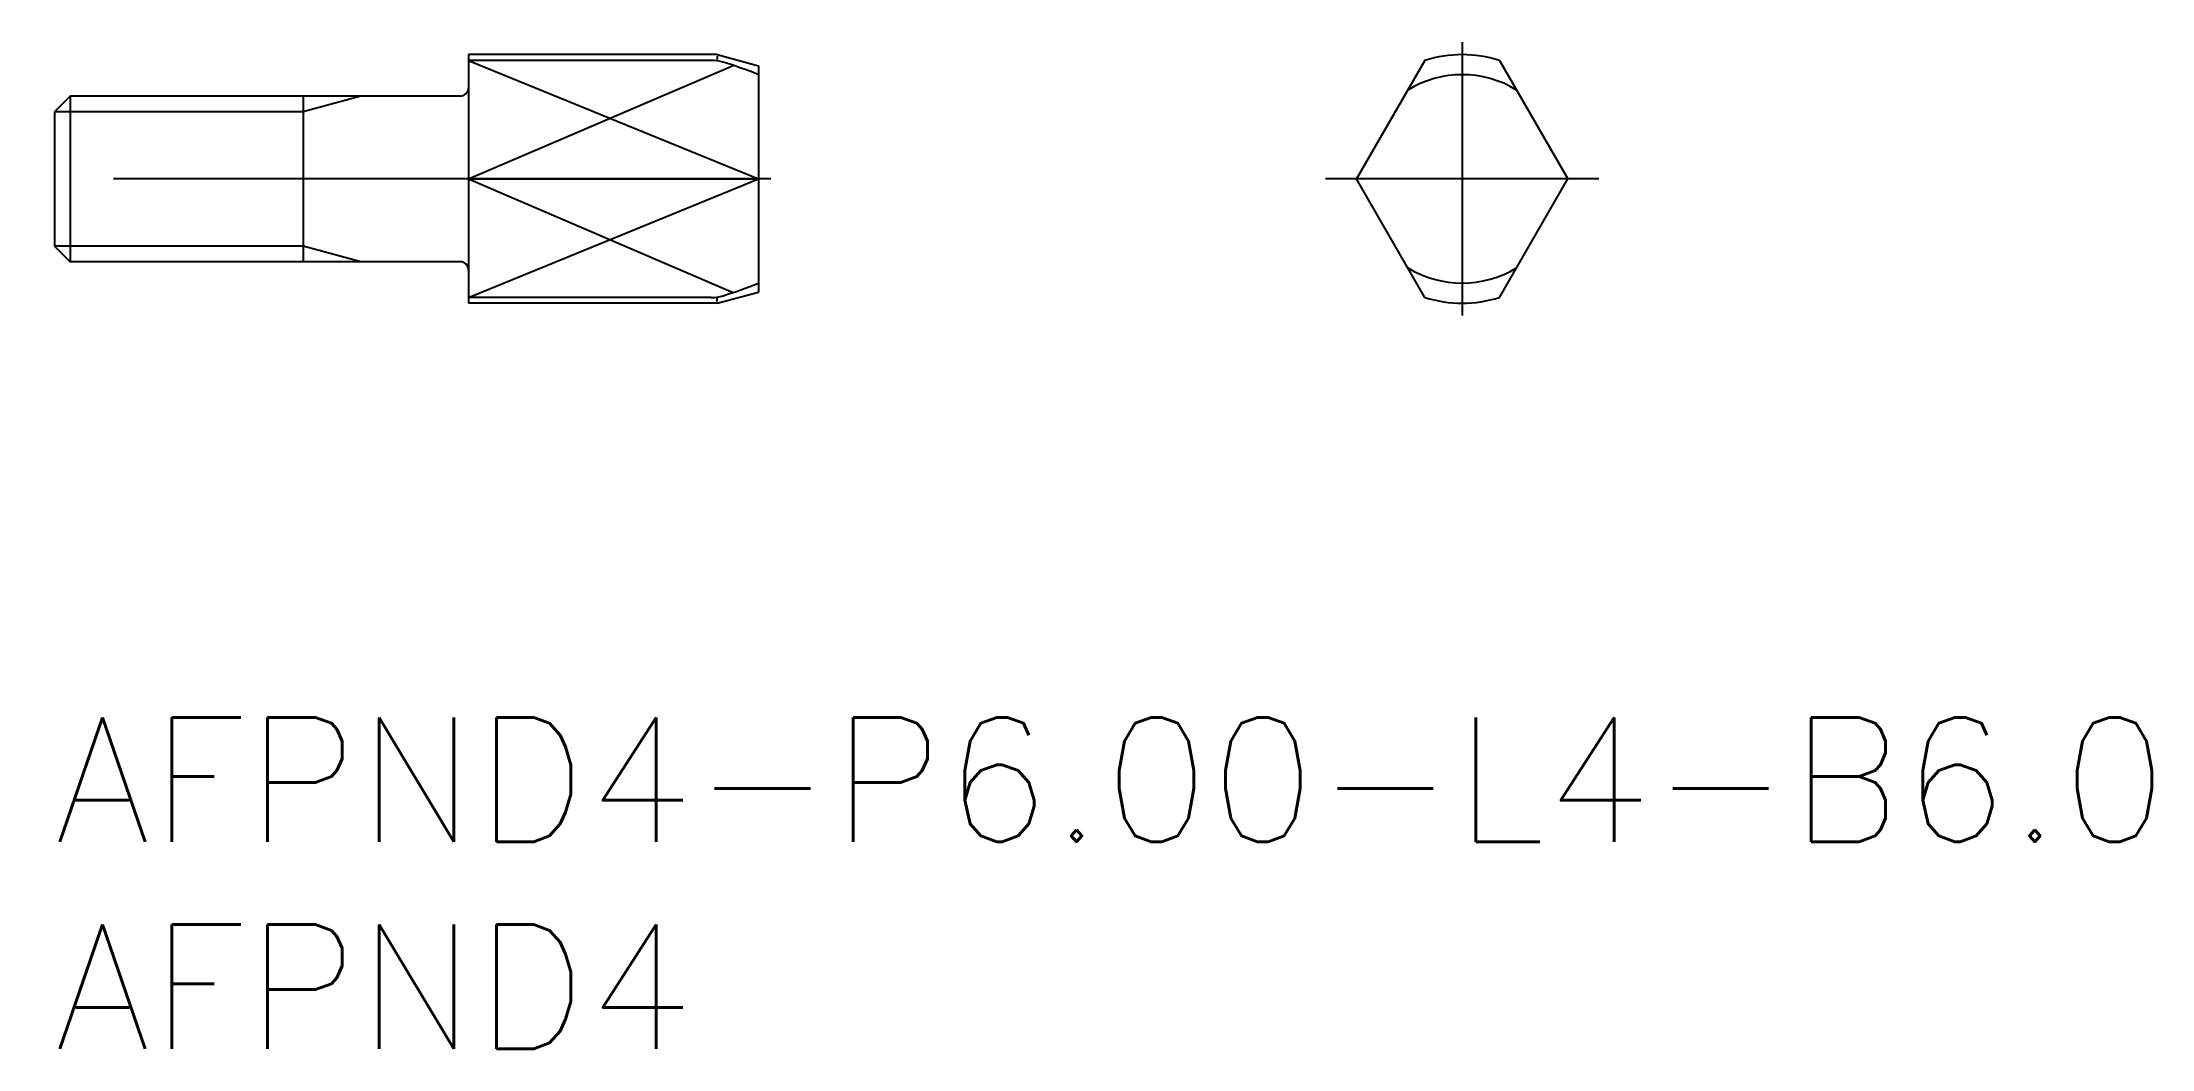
# Model space of a CAD drawing. Extents: x -0.3 to 50.7, y -8 to 16.3.
import ezdxf

# ---------------------------------------------------------------- set-up
doc = ezdxf.new("R2010")
doc.units = 0
doc.header["$LTSCALE"] = 0.5
doc.linetypes.add('CENTER', pattern=[50.8, 31.75, -6.35, 6.35, -6.35])
for name, color, linetype in [('MSM_CENTER', 1, 'CENTER'), ('MSM_CONTINUOUS', 7, 'CONTINUOUS'), ('MSM_NARROW', 5, 'CONTINUOUS'), ('MSM_PART_NUMBER', 7, 'CONTINUOUS')]:
    doc.layers.add(name, color=color, linetype=linetype)
doc.styles.get("Standard").update_dxf_attribs({"font": 'txt.shx', "height": 1, "bigfont": 'bigfont.shx'})

# ---------------------------------------------------------------- blocks, each defined once
blk = doc.blocks.new('*U4')
at = {"layer": 'MSM_PART_NUMBER'}
blk.add_text('AFPND4-P6.00-L4-B6.0', height=3, dxfattribs=at).set_placement((0, -3))
blk = doc.blocks.new('*U5')
at = {"layer": 'MSM_PART_NUMBER'}
blk.add_text('AFPND4', height=3, dxfattribs=at).set_placement((0, -8))

msp = doc.modelspace()

# ---------------------------------------------------------------- linework, layer by layer
at = {"layer": 'MSM_CENTER'}
for p, q in [((34, 16.3), (34, 9.7)), ((17.3, 13), (-0.3, 13)), ((37.3, 13), (30.7, 13))]:
    msp.add_line(p, q, dxfattribs=at)
at = {"layer": 'MSM_CONTINUOUS'}
for p, q in [((16, 16), (10, 16)), ((10, 16), (10, 10)), ((15.855, 15.862), (10, 15.862)), ((16, 16), (17, 15.732)), ((33.1, 15.862), (31.448, 13)), ((34.9, 15.862), (36.552, 13)), ((17, 15.732), (17, 10.268)), ((0.379, 15), (0, 14.621)), ((0.379, 15), (0.379, 11)), ((9.8, 15), (0.379, 15)), ((6, 15), (6, 11)), ((0, 14.621), (0, 11.379)), ((0, 14.621), (0, 11.379)), ((10, 13), (17, 13)), ((33.1, 10.138), (31.448, 13)), ((34.9, 10.138), (36.552, 13)), ((0, 11.379), (0.379, 11)), ((9.8, 11), (0.379, 11)), ((16, 10), (17, 10.268)), ((15.855, 10.138), (10, 10.138)), ((16, 10), (10, 10))]:
    msp.add_line(p, q, dxfattribs=at)
for centre, radius, start, end in [((15.855, 14.862), 1, 73.0947, 90), ((13.244, 6.269), 9.981, 67.8932, 73.0947), ((34, 13), 3, 72.5424, 107.4576), ((34, 13), 2.516, 58.5432, 121.4568), ((9.8, 15.2), 0.2, 270, 0), ((9.8, 10.8), 0.2, 0, 90), ((34, 13), 2.516, 238.5432, 301.4568), ((13.244, 19.731), 9.981, 286.9053, 292.1068), ((15.855, 11.138), 1, 270, 286.9053), ((34, 13), 3, 252.5424, 287.4576)]:
    msp.add_arc(centre, radius, start, end, dxfattribs=at)
at = {"layer": 'MSM_NARROW'}
for p, q in [((10, 15.862), (17, 13)), ((16, 15.963), (16, 15.882)), ((10, 13), (16.393, 15.74)), ((7.4, 15), (6, 14.621)), ((6, 14.621), (0, 14.621)), ((10, 10.138), (17, 13)), ((10, 13), (16.393, 10.26)), ((6, 11.379), (0, 11.379)), ((7.4, 11), (6, 11.379)), ((16, 10.037), (16, 10.118))]:
    msp.add_line(p, q, dxfattribs=at)

# ---------------------------------------------------------------- block references
at = {"layer": 'MSM_CONTINUOUS'}
for name in ['*U4', '*U5']:
    msp.add_blockref(name, (0, 0), dxfattribs=at)

doc.saveas('drawing.dxf')
